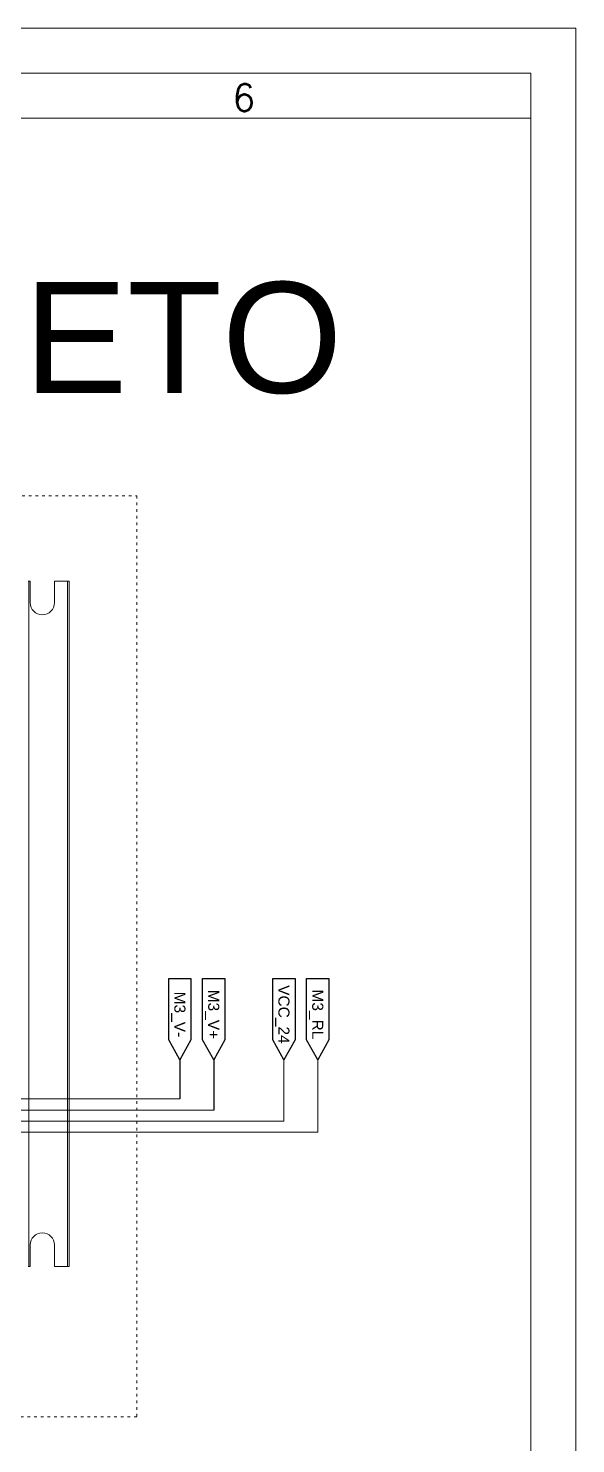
# Model space of a CAD drawing. Header units: millimetres. Extents: x 32696 to 36207, y 16706 to 17911.
# Drawn here: x 35961 to 36207, y 17273 to 17911 of the extents above; entities that cross this region are included whole.
import ezdxf
from ezdxf.enums import TextEntityAlignment as Align

# ---------------------------------------------------------------- set-up
doc = ezdxf.new("R2010")
doc.units = ezdxf.units.MM
doc.header["$LTSCALE"] = 0.1
doc.linetypes.add('ACAD_ISO03W100', pattern=[30, 12, -18])
doc.layers.get('0').update_dxf_attribs({"lineweight": 20})
for name, color, linetype, lineweight in [('ALIMENTAÇÃO', 1, 'Continuous', 25), ('ANALOG', 6, 'Continuous', 25), ('ANNOTATION', 252, 'ACAD_ISO03W100', 13), ('COMANDOS', 5, 'Continuous', 25)]:
    doc.layers.add(name, color=color, linetype=linetype, lineweight=lineweight)
doc.styles.add('ROMANS', font='romans')
doc.styles.get("Standard").update_dxf_attribs({"font": 'arial.ttf'})

# ---------------------------------------------------------------- blocks, each defined once
blk = doc.blocks.new('CFW-10')
at = {"lineweight": 9}
for p, q in [((37302.08, 17472.41), (37302.02, 17472.41)), ((37302.08, 17472.41), (37302.2, 17472.41)), ((37302.08, 17472.41), (37302.08, 17408.51)), ((37302.2, 17470.41), (37302.2, 17472.41)), ((37305.68, 17472.41), (37304.45, 17472.41)), ((37304.45, 17472.41), (37304.45, 17470.41)), ((37305.68, 17472.41), (37305.83, 17472.41)), ((37305.68, 17408.51), (37305.68, 17472.41)), ((37305.83, 17408.51), (37305.83, 17472.41)), ((37302.2, 17408.51), (37302.2, 17410.51)), ((37304.45, 17410.51), (37304.45, 17408.51)), ((37302.02, 17408.51), (37302.08, 17408.51)), ((37302.08, 17408.51), (37302.2, 17408.51)), ((37304.45, 17408.51), (37305.68, 17408.51)), ((37305.68, 17408.51), (37305.83, 17408.51))]:
    blk.add_line(p, q, dxfattribs=at)
for centre, start, end in [((37303.33, 17470.41), 180, 0), ((37303.33, 17410.51), 0, 180)]:
    blk.add_arc(centre, 1.13, start, end, dxfattribs=at)
blk = doc.blocks.new('FOLHA')
for p, q in [((36499.11, 17170.38), (36079.11, 17170.38)), ((36499.11, 16873.38), (36499.11, 17170.38)), ((36494.11, 17165.38), (36104.11, 17165.38)), ((36494.11, 17160.38), (36494.11, 17165.38)), ((36494.11, 17160.38), (36104.11, 17160.38)), ((36494.11, 16878.38), (36494.11, 17160.38))]:
    blk.add_line(p, q)
at = {"style": 'ROMANS'}
blk.add_text('6', height=3, dxfattribs=at).set_placement((36460.97, 17161.17))
blk = doc.blocks.new('COMMAND_TAG')
blk.add_lwpolyline([(34954.4, 17316.02), (34954.4, 17306.02), (34981.99, 17306.02), (34991.02, 17311.02), (34981.99, 17316.02), (34954.4, 17316.02)])
blk.add_attdef('NAME', text='', height=5).set_placement((34970.55, 17311.02), align=Align.MIDDLE_CENTER)

msp = doc.modelspace()

# ---------------------------------------------------------------- linework, layer by layer
at = {"layer": 'ALIMENTAÇÃO', "lineweight": 20}
for q in [(36075.98, 17446.05), (35918.68, 17418.37)]:
    msp.add_line((36075.98, 17418.4), q, dxfattribs=at)
at = {"layer": 'ANALOG'}
for p, q in [((36029.1, 17446.05), (36029.1, 17428.4)), ((36044.34, 17446.05), (36044.35, 17423.4))]:
    msp.add_line(p, q, dxfattribs=at)
at = {"layer": 'ANALOG', "lineweight": 20}
for p, q in [((36029.1, 17428.4), (35870.32, 17428.37)), ((36044.35, 17423.4), (35882.41, 17423.37))]:
    msp.add_line(p, q, dxfattribs=at)
at = {"layer": 'ANNOTATION', "lineweight": 20}
msp.add_lwpolyline([(35724.03, 17700.37), (36009.64, 17700.37), (36009.64, 17284.96), (35724.03, 17284.96)], close=True, dxfattribs=at)
at = {"layer": 'COMANDOS', "lineweight": 20}
for q in [(36091.22, 17446.05), (35930.77, 17413.37)]:
    msp.add_line((36091.23, 17413.38), q, dxfattribs=at)

# ---------------------------------------------------------------- block references
for name, p, xscale, yscale, zscale in [('FOLHA', (-111946.67, -51785.33), 4.059117410256329, 4.059117410256329, 4.059117410256329), ('CFW-10', (-144438.77, -66837.95), 4.836187162212163, 4.836187162212163, 4.836187162212163)]:
    msp.add_blockref(name, p, dxfattribs=dict(xscale=xscale, yscale=yscale, zscale=zscale))
at = {"layer": 'ALIMENTAÇÃO', "lineweight": 20}
ref = msp.add_blockref('COMMAND_TAG', (53382.2, 52439.44), dxfattribs=dict(at, xscale=-1, rotation=90.00787195577881))
ref.add_attrib('NAME', 'VCC_24', dxfattribs={"layer": '0', "height": 5, "rotation": 270.00787}).set_placement((36075.98, 17466.51), align=Align.MIDDLE_CENTER)
at = {"layer": 'ANALOG'}
ref = msp.add_blockref('COMMAND_TAG', (53335.31, 52439.44), dxfattribs=dict(at, xscale=-1, rotation=90.00787195577881))
ref.add_attrib('NAME', 'M3_V-', dxfattribs={"layer": '0', "height": 5, "rotation": 270.00787}).set_placement((36029.1, 17466.51), align=Align.MIDDLE_CENTER)
ref = msp.add_blockref('COMMAND_TAG', (53350.56, 52439.45), dxfattribs=dict(at, xscale=-1, rotation=90.00787195577881))
ref.add_attrib('NAME', 'M3_V+', dxfattribs={"layer": '0', "height": 5, "rotation": 270.00787}).set_placement((36044.34, 17466.51), align=Align.MIDDLE_CENTER)
at = {"layer": 'COMANDOS', "lineweight": 20}
ref = msp.add_blockref('COMMAND_TAG', (53397.44, 52439.45), dxfattribs=dict(at, xscale=-1, rotation=90.00787195577881))
ref.add_attrib('NAME', 'M3_RL', dxfattribs={"layer": '0', "height": 5, "rotation": 270.00787}).set_placement((36091.22, 17466.51), align=Align.MIDDLE_CENTER)

# ---------------------------------------------------------------- texts
msp.add_text('DIAGRAMA DE COMANDOS DO PROJETO', height=50).set_placement((34709.3, 17746.8))

doc.saveas('drawing.dxf')
